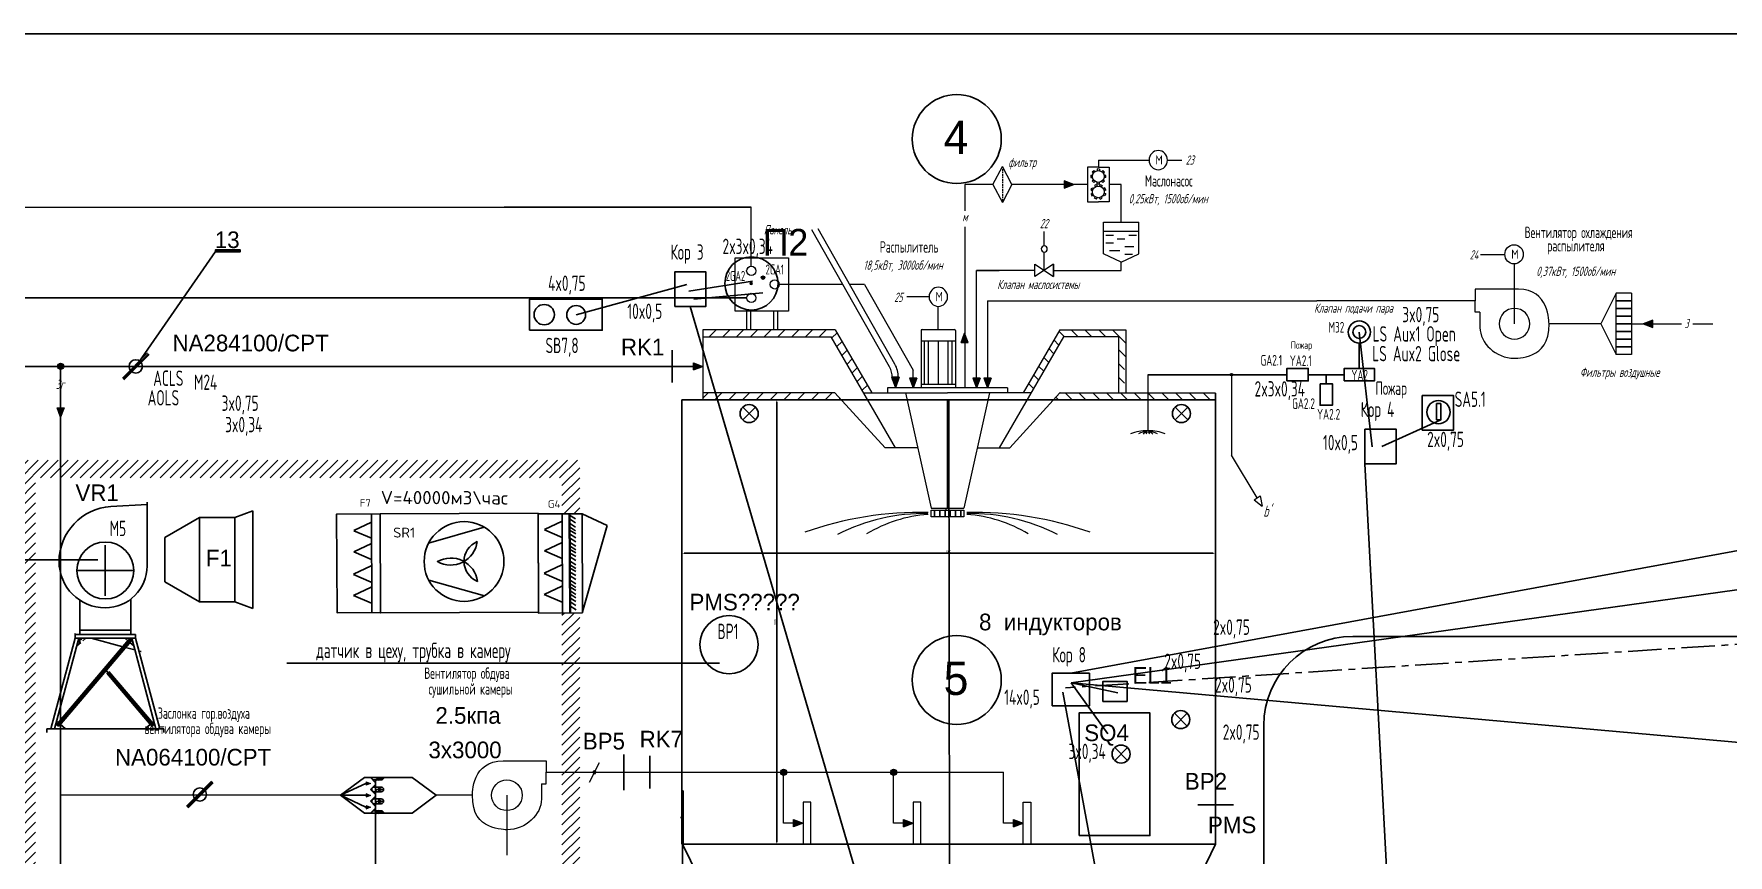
# Model space of a CAD drawing. Header units: millimetres. Extents: x 294 to 6216, y -3442 to 2720.
# Drawn here: x 1598 to 3502, y -929 to -5 of the extents above; entities that cross this region are included whole.
import ezdxf

# ---------------------------------------------------------------- set-up
doc = ezdxf.new("R2010")
doc.units = ezdxf.units.MM
doc.header["$LTSCALE"] = 15
doc.linetypes.add('CENTERX2', pattern=[4, 2.5, -0.5, 0.5, -0.5])
doc.linetypes.add('HIDDEN2', pattern=[0.1875, 0.125, -0.0625])
for name, color, linetype in [('FSY', 4, 'Continuous'), ('ОСЕВАЯ Х2', 7, 'CENTERX2'), ('ШТРИХОВАЯ 2', 7, 'HIDDEN2')]:
    doc.layers.add(name, color=color, linetype=linetype)
doc.styles.add('0', font='gost.shx', dxfattribs={"width": 0.75, "oblique": 15})
doc.styles.add('34', font='gost.shx', dxfattribs={"width": 0.75, "oblique": 15, "height": 3.5})
doc.styles.add('ROMANS-LODRET', font='ROMANS', dxfattribs={"height": 14})
doc.dimstyles.new('ISO-25', dxfattribs={"dimtxt": 2.5, "dimasz": 2.5, "dimexe": 1.25, "dimexo": 0.625, "dimtad": 1, "dimtxsty": 'Standard', "dimcen": 2.5, "dimadec": 0, "dimazin": 0, "dimtfac": 1, "dimtmove": 0, "dimatfit": 3, "dimfxl": 1, "dimarcsym": 0})

# ---------------------------------------------------------------- blocks, each defined once
blk = doc.blocks.new('*D24')
at = {"color": 0, "lineweight": -2, "transparency": 16777216}
for p, q in [((2326.8, -416.4), (2434.2, -416.4)), ((2432.9, -418.9), (2432.9, -913.9)), ((2326.8, -916.4), (2434.2, -916.4))]:
    blk.add_line(p, q, dxfattribs=at)
at = {"color": 0, "transparency": 16777216}
for points in [[(2432.5, -418.9), (2433.3, -418.9), (2432.9, -416.4)], [(2432.5, -913.9), (2433.3, -913.9), (2432.9, -916.4)]]:
    blk.add_solid(points, dxfattribs=at)
at = {"layer": 'Defpoints', "color": 0, "transparency": 16777216}
for p in [(2326.2, -416.4), (2326.2, -916.4), (2432.9, -916.4)]:
    blk.add_point(p, dxfattribs=at)
at = {"color": 0, "transparency": 16777216, "insert": (2431.1, -666.4), "char_height": 2.5, "attachment_point": 5, "rotation": 90}
blk.add_mtext('500', dxfattribs=at)
blk = doc.blocks.new('*D25')
at = {"color": 0, "lineweight": -2, "transparency": 16777216}
for p, q in [((2326.2, -417), (2326.2, -590.3)), ((2926.2, -409.1), (2926.2, -590.3)), ((2328.7, -589.1), (2923.7, -589.1))]:
    blk.add_line(p, q, dxfattribs=at)
at = {"color": 0, "transparency": 16777216}
for points in [[(2328.7, -588.6), (2328.7, -589.5), (2326.2, -589.1)], [(2923.7, -588.6), (2923.7, -589.5), (2926.2, -589.1)]]:
    blk.add_solid(points, dxfattribs=at)
at = {"layer": 'Defpoints', "color": 0, "transparency": 16777216}
for p in [(2326.2, -416.4), (2926.2, -408.5), (2926.2, -589.1)]:
    blk.add_point(p, dxfattribs=at)
at = {"color": 0, "transparency": 16777216, "insert": (2626.2, -587.2), "char_height": 2.5, "attachment_point": 5}
blk.add_mtext('600', dxfattribs=at)
blk = doc.blocks.new('H19X')
at = {"layer": 'FSY'}
for points in [[(-4.08, 6.88), (7.1, 3.69)], [(-4.08, -6.88), (7.1, -3.69)]]:
    blk.add_lwpolyline(points, dxfattribs=at)
blk.add_lwpolyline([(-2.67, 4, -0.666667), (-2.67, -4, -0.535184), (5.33, 0, -0.535184), (-2.67, 4, 16.062258)], format="xyb", dxfattribs=at)
blk.add_circle((0, 0), 8, dxfattribs=at)

msp = doc.modelspace()

# ---------------------------------------------------------------- hatches: boundary and pattern name
at = {"lineweight": 13}
for points in [[(2756.062, -178.401), (2756.062, -170.379), (2766.752, -174.391)], [(2648.154, -352.114), (2640.132, -352.114), (2644.143, -341.423)], [(3417.863, -326.978), (3417.863, -335), (3407.173, -330.989)], [(2339.095, -374.847), (2339.095, -382.869), (2349.786, -378.858)], [(2561.81, -391.125), (2570.634, -391.125), (2566.222, -402.884)], [(2582.19, -392.191), (2590.212, -392.191), (2586.201, -402.881)], [(2653.429, -392.191), (2661.451, -392.191), (2657.439, -402.881)], [(2665.864, -392.191), (2673.886, -392.191), (2669.875, -402.881)], [(1631.725, -425.443), (1623.703, -425.443), (1627.714, -436.133)], [(1970.692, -846.059), (1970.692, -850.07), (1976.037, -848.064)], [(1984.638, -840.824), (1984.638, -844.835), (1989.983, -842.83)], [(1984.638, -852.804), (1984.638, -856.815), (1989.983, -854.809)], [(1970.692, -859.392), (1970.692, -863.403), (1976.037, -861.398)], [(1970.692, -872.726), (1970.692, -876.737), (1976.037, -874.731)], [(1984.638, -866.137), (1984.638, -870.148), (1989.983, -868.142)], [(1984.638, -878.125), (1984.638, -882.136), (1989.983, -880.13)], [(2451.743, -888.596), (2451.743, -896.618), (2462.433, -892.606)], [(2575.443, -888.595), (2575.443, -896.617), (2586.133, -892.605)], [(2699.144, -888.596), (2699.144, -896.618), (2709.835, -892.606)]]:
    msp.add_hatch(color=256, dxfattribs=at).paths.add_polyline_path(points)
h = msp.add_hatch(color=256, dxfattribs=at)
edge = h.paths.add_edge_path()
edge.add_arc((2404.091, -285.652), 2.011, 0, 360)
h = msp.add_hatch(color=256, dxfattribs=at)
edge = h.paths.add_edge_path()
edge.add_arc((2417.38, -279.087), 2.011, 0, 360)
h = msp.add_hatch(dxfattribs=at)
h.set_pattern_fill('ANSI31', color=256, scale=3.45066, style=0)
h.set_pattern_definition([(45, (-13946.707, -45452.178), (-7.7469526, 7.7469526), [])])
h.paths.add_polyline_path([(2494.071, -345.539), (2530.415, -408.489), (2539.649, -408.489), (2498.618, -337.67), (2349.786, -337.67), (2349.786, -345.539)])
h = msp.add_hatch(color=256, dxfattribs=at)
edge = h.paths.add_edge_path()
edge.add_arc((1627.714, -378.858), 3.438, 180, 185)
edge.add_spline(control_points=[(1624.289, -379.157), (1626.569, -379.157), (1628.853, -379.157), (1631.139, -379.157)], knot_values=[0.46190387, 0.46190387, 0.46190387, 0.46190387, 0.47149303, 0.47149303, 0.47149303, 0.47149303], degree=3, periodic=0)
edge.add_arc((1627.714, -378.858), 3.438, 355, 360)
edge.add_arc((1627.714, -378.858), 3.438, 0, 180)
edge = h.paths.add_edge_path()
edge.add_spline(control_points=[(1631.139, -379.157), (1628.853, -379.157), (1626.569, -379.157), (1624.289, -379.157)], knot_values=[0.46190387, 0.46190387, 0.46190387, 0.46190387, 0.47149303, 0.47149303, 0.47149303, 0.47149303], degree=3, periodic=0)
edge.add_arc((1627.714, -378.858), 3.438, 185, 355)
h = msp.add_hatch(color=256, dxfattribs=at)
edge = h.paths.add_edge_path()
edge.add_arc((1627.714, -378.858), 3.438, 180, 185)
edge.add_spline(control_points=[(1624.289, -379.157), (1626.569, -379.157), (1628.853, -379.157), (1631.139, -379.157)], knot_values=[0.46190387, 0.46190387, 0.46190387, 0.46190387, 0.47149303, 0.47149303, 0.47149303, 0.47149303], degree=3, periodic=0)
edge.add_arc((1627.714, -378.858), 3.438, 355, 360)
edge.add_arc((1627.714, -378.858), 3.438, 0, 180)
edge = h.paths.add_edge_path()
edge.add_spline(control_points=[(1631.139, -379.157), (1628.853, -379.157), (1626.569, -379.157), (1624.289, -379.157)], knot_values=[0.46190387, 0.46190387, 0.46190387, 0.46190387, 0.47149303, 0.47149303, 0.47149303, 0.47149303], degree=3, periodic=0)
edge.add_arc((1627.714, -378.858), 3.438, 185, 355)
h = msp.add_hatch(color=256, dxfattribs=at)
h.paths.add_polyline_path([(2945.478, -388.211), (2942.795, -388.211, 1)])
h.paths.add_polyline_path([(2944.137, -386.869), (2944.137, -388.211), (2945.478, -388.211, 0.41421356)])
h.paths.add_polyline_path([(2944.137, -386.869, 0.41421356), (2942.795, -388.211), (2944.137, -388.211)])
at = {"linetype": 'Continuous'}
h = msp.add_hatch(dxfattribs=at)
h.set_pattern_fill('LINE', color=256, scale=2.5, angle=45, style=0)
h.set_pattern_definition([(45, (-886.093, -2501.575), (-5.61266, 5.61266), [])])
h.paths.add_polyline_path([(2211.383, -484.425), (1627.714, -484.425), (1627.714, -504.425), (2191.383, -504.425), (2191.383, -544.709), (2211.383, -544.622)])
h.paths.add_polyline_path([(1599.457, -504.425), (1627.714, -504.425), (1627.714, -484.425), (1579.457, -484.425), (1579.457, -596.328), (1599.457, -596.328)])
h.paths.add_polyline_path([(1599.457, -596.328), (1579.457, -596.328), (1579.457, -1850.167), (2211.383, -1850.167), (2211.383, -656.276), (2191.383, -656.276), (2191.383, -1829.911), (1599.457, -1829.911)])
at = {"lineweight": 13}
h = msp.add_hatch(color=256, dxfattribs=at)
edge = h.paths.add_edge_path()
edge.add_arc((2440.487, -835.417), 3.438, 180, 185)
edge.add_spline(control_points=[(2437.062, -835.717), (2439.342, -835.717), (2441.626, -835.717), (2443.912, -835.717)], knot_values=[0.46190387, 0.46190387, 0.46190387, 0.46190387, 0.47149303, 0.47149303, 0.47149303, 0.47149303], degree=3, periodic=0)
edge.add_arc((2440.487, -835.417), 3.438, 355, 360)
edge.add_arc((2440.487, -835.417), 3.438, 0, 180)
edge = h.paths.add_edge_path()
edge.add_spline(control_points=[(2443.912, -835.717), (2441.626, -835.717), (2439.342, -835.717), (2437.062, -835.717)], knot_values=[0.46190387, 0.46190387, 0.46190387, 0.46190387, 0.47149303, 0.47149303, 0.47149303, 0.47149303], degree=3, periodic=0)
edge.add_arc((2440.487, -835.417), 3.438, 185, 355)
h = msp.add_hatch(color=256, dxfattribs=at)
edge = h.paths.add_edge_path()
edge.add_arc((2564.189, -835.417), 3.438, 180, 185)
edge.add_spline(control_points=[(2560.764, -835.717), (2563.044, -835.717), (2565.328, -835.717), (2567.614, -835.717)], knot_values=[0.46190387, 0.46190387, 0.46190387, 0.46190387, 0.47149303, 0.47149303, 0.47149303, 0.47149303], degree=3, periodic=0)
edge.add_arc((2564.189, -835.417), 3.438, 355, 360)
edge.add_arc((2564.189, -835.417), 3.438, 0, 180)
edge = h.paths.add_edge_path()
edge.add_spline(control_points=[(2567.614, -835.717), (2565.328, -835.717), (2563.044, -835.717), (2560.764, -835.717)], knot_values=[0.46190387, 0.46190387, 0.46190387, 0.46190387, 0.47149303, 0.47149303, 0.47149303, 0.47149303], degree=3, periodic=0)
edge.add_arc((2564.189, -835.417), 3.438, 185, 355)

# ---------------------------------------------------------------- linework, layer by layer
for p, q in [((2794.535, -146.929), (2794.535, -154.862)), ((2794.535, -146.929), (2851.421, -146.929)), ((2872.126, -146.929), (2888.314, -146.929)), ((2675.804, -174.387), (2686.551, -154.183)), ((2697.298, -174.387), (2686.551, -154.183)), ((2756.062, -170.379), (2766.75, -174.389)), ((2766.752, -174.391), (2756.062, -170.379)), ((2756.062, -170.379), (2756.062, -178.401)), ((2794.535, -154.862), (2782.285, -154.862)), ((2782.285, -154.862), (2782.285, -193.923)), ((2786.083, -163.998), (2786.065, -166.519)), ((2786.065, -166.519), (2787.999, -166.533)), ((2786.083, -163.998), (2788.017, -164.012)), ((2787.607, -170.319), (2788.984, -168.961)), ((2789.377, -172.114), (2787.607, -170.319)), ((2787.679, -160.221), (2789.475, -158.451)), ((2787.679, -160.221), (2789.037, -161.598)), ((2789.377, -172.114), (2790.754, -170.757)), ((2789.475, -158.451), (2790.833, -159.828)), ((2793.275, -156.909), (2793.261, -158.843)), ((2795.796, -156.927), (2793.275, -156.909)), ((2794.535, -154.862), (2806.785, -154.862)), ((2795.796, -156.927), (2795.782, -158.861)), ((2799.474, -172.187), (2798.117, -170.81)), ((2799.573, -158.524), (2798.195, -159.881)), ((2801.27, -170.417), (2799.474, -172.187)), ((2799.573, -158.524), (2801.343, -160.319)), ((2801.27, -170.417), (2799.912, -169.04)), ((2801.343, -160.319), (2799.965, -161.677)), ((2802.867, -166.64), (2800.932, -166.626)), ((2802.885, -164.119), (2800.951, -164.105)), ((2802.867, -166.64), (2802.885, -164.119)), ((2806.785, -154.862), (2806.785, -193.923)), ((2675.804, -174.387), (2644.197, -174.386)), ((2644.197, -174.386), (2644.197, -203.899)), ((2675.804, -174.387), (2686.551, -194.591)), ((2697.298, -174.387), (2686.551, -194.591)), ((2782.285, -174.392), (2697.297, -174.386)), ((2756.062, -178.401), (2766.75, -174.391)), ((2756.062, -178.401), (2766.752, -174.391)), ((2786.245, -180.572), (2787.21, -178.243)), ((2786.245, -180.572), (2788.032, -181.313)), ((2786.245, -184.673), (2788.032, -183.933)), ((2786.245, -184.673), (2787.21, -187.002)), ((2787.21, -178.243), (2788.997, -178.983)), ((2787.21, -187.002), (2788.997, -186.262)), ((2792.439, -174.379), (2790.109, -175.344)), ((2790.109, -175.344), (2790.849, -177.13)), ((2790.109, -189.902), (2790.849, -188.115)), ((2792.439, -190.867), (2790.109, -189.902)), ((2792.439, -174.379), (2793.179, -176.166)), ((2792.439, -190.867), (2793.179, -189.08)), ((2793.154, -173.711), (2793.167, -171.777)), ((2793.154, -173.711), (2795.675, -173.729)), ((2795.675, -173.729), (2795.689, -171.795)), ((2796.539, -174.379), (2795.799, -176.166)), ((2796.539, -190.867), (2795.799, -189.08)), ((2796.539, -174.379), (2798.869, -175.344)), ((2796.539, -190.867), (2798.869, -189.902)), ((2798.869, -175.344), (2798.128, -177.13)), ((2798.869, -189.902), (2798.128, -188.115)), ((2801.768, -178.243), (2799.981, -178.983)), ((2801.768, -187.002), (2799.981, -186.262)), ((2802.733, -180.572), (2800.946, -181.313)), ((2802.733, -184.673), (2800.946, -183.933)), ((2802.733, -180.572), (2801.768, -178.243)), ((2802.733, -184.673), (2801.768, -187.002)), ((2819.993, -174.391), (2806.785, -174.391)), ((2819.993, -216.658), (2819.993, -174.391)), ((2782.285, -193.923), (2794.535, -193.923)), ((2806.785, -193.923), (2794.535, -193.923)), ((2559.544, -379.272), (2472.316, -225.204)), ((2565.616, -376.329), (2479.557, -224.326)), ((2644.216, -221.88), (2644.216, -402.881)), ((2733.573, -243.385), (2733.573, -227.241)), ((2800.14, -252.254), (2800.14, -216.658)), ((2800.14, -216.658), (2839.845, -216.658)), ((2800.14, -227.002), (2839.62, -227.002)), ((2839.845, -252.254), (2839.845, -216.658)), ((2802.738, -231.316), (2811.365, -231.316)), ((2802.738, -239.943), (2811.365, -239.943)), ((2815.679, -235.63), (2824.306, -235.63)), ((2824.306, -244.257), (2834.246, -244.257)), ((2828.62, -231.316), (2837.247, -231.316)), ((2743.925, -264.09), (2723.22, -277.893)), ((2723.22, -277.893), (2723.22, -264.129)), ((2723.22, -264.129), (2743.925, -277.893)), ((2733.572, -271.011), (2733.573, -250.287)), ((2743.925, -277.893), (2743.925, -264.09)), ((2819.993, -261.511), (2800.14, -252.254)), ((2807.052, -248.57), (2818.751, -248.57)), ((2819.993, -261.511), (2839.845, -252.254)), ((2819.993, -270.991), (2819.993, -261.511)), ((2824.306, -252.884), (2832.933, -252.884)), ((2657.44, -271.012), (2683.038, -271.011)), ((2657.44, -392.191), (2657.44, -271.012)), ((2723.22, -270.991), (2723.22, -270.991)), ((2743.925, -270.991), (2819.993, -270.991)), ((2506.462, -286.707), (2435.725, -286.707)), ((2507.137, -286.707), (2506.462, -286.707)), ((2531.489, -286.707), (2514.876, -286.707)), ((2531.489, -286.707), (2586.201, -383.344)), ((3223.499, -292.168), (3218.112, -292.168)), ((3218.112, -292.168), (3218.112, -305.109)), ((3376.633, -296.482), (3359.379, -330.991)), ((3393.888, -296.482), (3376.633, -296.482)), ((3376.633, -365.5), (3376.633, -296.482)), ((3393.888, -296.482), (3393.888, -365.5)), ((2398.852, -316.707), (2398.852, -337.67)), ((2403.319, -316.707), (2403.319, -337.67)), ((2429.105, -316.707), (2429.105, -337.67)), ((2433.572, -316.707), (2433.572, -337.67)), ((2669.946, -305.109), (2669.946, -402.881)), ((2669.946, -305.109), (3040.272, -305.109)), ((3218.112, -318.05), (3218.112, -305.109)), ((3223.499, -318.05), (3218.112, -318.05)), ((3376.633, -305.109), (3393.888, -305.109)), ((3376.633, -313.736), (3393.888, -313.736)), ((3376.633, -322.363), (3393.888, -322.363)), ((2498.618, -337.67), (2349.786, -337.67)), ((2349.786, -337.67), (2349.786, -416.358)), ((2498.618, -337.67), (2539.649, -408.489)), ((2595.103, -338.397), (2595.103, -402.881)), ((2596.185, -337.314), (2632.843, -337.314)), ((2633.925, -338.397), (2633.925, -402.881)), ((2644.143, -341.423), (2640.132, -352.114)), ((2640.132, -352.114), (2644.141, -341.426)), ((2648.154, -352.114), (2644.143, -341.423)), ((2648.154, -352.114), (2644.144, -341.426)), ((2750.997, -337.67), (2709.969, -408.489)), ((2756.218, -345.539), (2750.026, -339.347)), ((2750.997, -337.67), (2825.411, -337.67)), ((2771.713, -345.539), (2763.844, -337.67)), ((2787.208, -345.539), (2779.339, -337.67)), ((2802.703, -345.539), (2794.834, -337.67)), ((2825.411, -352.752), (2810.329, -337.67)), ((2817.538, -337.673), (2817.538, -337.669)), ((2817.542, -337.67), (2817.542, -337.666)), ((2825.411, -337.67), (2825.411, -408.489)), ((3359.379, -330.991), (3301.145, -330.991)), ((3359.379, -330.991), (3376.633, -365.5)), ((3376.633, -330.991), (3393.888, -330.991)), ((3376.633, -339.618), (3393.888, -339.618)), ((3393.888, -330.991), (3450.234, -330.991)), ((3417.863, -326.978), (3407.173, -330.989)), ((3407.173, -330.989), (3417.863, -335)), ((3417.863, -326.978), (3407.176, -330.988)), ((3417.863, -335), (3407.176, -330.991)), ((3417.863, -335), (3417.863, -326.978)), ((3462.889, -330.991), (3485.163, -330.991)), ((2349.79, -345.539), (2494.071, -345.539)), ((2566.211, -470.49), (2494.071, -345.539)), ((2595.103, -350.255), (2633.925, -350.255)), ((2598.985, -398.974), (2598.985, -350.255)), ((2603.299, -398.974), (2603.299, -350.255)), ((2614.514, -350.255), (2614.514, -398.974)), ((2625.73, -398.974), (2625.73, -350.255)), ((2630.043, -398.974), (2630.043, -350.255)), ((2640.132, -352.114), (2648.154, -352.114)), ((2683.399, -470.49), (2755.54, -345.539)), ((2744.445, -364.756), (2738.658, -358.969)), ((2750.116, -354.932), (2744.342, -349.158)), ((2817.542, -345.539), (2755.54, -345.539)), ((2817.542, -408.489), (2817.542, -345.539)), ((2825.411, -368.247), (2817.542, -360.378)), ((3376.633, -348.245), (3393.888, -348.245)), ((3376.633, -356.872), (3393.888, -356.872)), ((1627.714, -378.858), (1627.714, -460.903)), ((2339.095, -374.847), (2349.783, -378.857)), ((2339.095, -374.847), (2349.786, -378.858)), ((2339.095, -382.869), (2339.095, -374.847)), ((2349.786, -378.858), (2339.095, -382.869)), ((2339.095, -382.869), (2349.783, -378.86)), ((2733.102, -384.403), (2727.29, -378.591)), ((2738.773, -374.579), (2732.974, -368.78)), ((2823.949, -382.28), (2817.542, -375.873)), ((3393.888, -365.5), (3376.633, -365.5)), ((2561.81, -391.125), (2566.221, -402.881)), ((2561.81, -391.125), (2566.222, -402.884)), ((2570.634, -391.125), (2561.81, -391.125)), ((2562.854, -393.907), (2562.854, -391.835)), ((2566.222, -402.884), (2570.634, -391.125)), ((2570.634, -391.125), (2566.224, -402.881)), ((2569.588, -393.913), (2569.588, -391.405)), ((2582.19, -392.191), (2586.2, -402.879)), ((2582.19, -392.191), (2586.201, -402.881)), ((2590.212, -392.191), (2582.19, -392.191)), ((2586.201, -392.191), (2586.201, -383.344)), ((2586.201, -402.881), (2590.212, -392.191)), ((2590.212, -392.191), (2586.203, -402.879)), ((2595.103, -398.974), (2633.925, -398.974)), ((2653.429, -392.191), (2657.438, -402.879)), ((2653.429, -392.191), (2657.439, -402.881)), ((2661.451, -392.191), (2653.429, -392.191)), ((2657.439, -402.881), (2661.451, -392.191)), ((2661.451, -392.191), (2657.441, -402.879)), ((2665.864, -392.191), (2669.874, -402.879)), ((2665.864, -392.191), (2669.875, -402.881)), ((2673.886, -392.191), (2665.864, -392.191)), ((2669.875, -402.881), (2673.886, -392.191)), ((2673.886, -392.191), (2669.877, -402.879)), ((2721.759, -404.049), (2715.922, -398.213)), ((2727.43, -394.226), (2721.606, -388.402)), ((2818.277, -392.103), (2817.542, -391.368)), ((2823.949, -397.774), (2817.542, -391.368)), ((2850.158, -388.238), (2850.158, -451.871)), ((2944.137, -388.211), (2944.137, -478.772)), ((2349.786, -414.492), (2355.788, -408.489)), ((2498.353, -408.489), (2349.786, -408.489)), ((2349.786, -416.358), (2363.162, -416.358)), ((2363.162, -416.609), (2371.282, -408.489)), ((2371.814, -416.358), (2505.512, -416.358)), ((2378.908, -416.358), (2386.776, -408.489)), ((2394.401, -416.358), (2402.27, -408.489)), ((2409.895, -416.358), (2417.764, -408.489)), ((2425.389, -416.358), (2433.258, -408.489)), ((2440.883, -416.358), (2448.752, -408.489)), ((2456.377, -416.358), (2464.246, -408.489)), ((2471.871, -416.358), (2479.74, -408.489)), ((2487.365, -416.358), (2495.234, -408.489)), ((2498.353, -408.489), (2554.756, -470.49)), ((2502.859, -416.358), (2504.248, -414.969)), ((2530.415, -408.489), (2624.805, -408.489)), ((2692.231, -402.881), (2557.379, -402.881)), ((2557.379, -402.881), (2557.379, -408.489)), ((2577.61, -408.489), (2606.532, -538.231)), ((2719.195, -408.489), (2624.805, -408.489)), ((2672, -408.489), (2643.078, -538.231)), ((2692.231, -402.881), (2692.231, -408.489)), ((2751.257, -408.489), (2694.854, -470.49)), ((2877.821, -416.358), (2744.099, -416.358)), ((2749.562, -416.358), (2746.701, -413.497)), ((2751.415, -408.489), (2751.257, -408.489)), ((2751.415, -408.489), (2817.542, -408.489)), ((2765.057, -416.358), (2757.188, -408.489)), ((2780.552, -416.358), (2772.683, -408.489)), ((2796.047, -416.358), (2788.178, -408.489)), ((2811.542, -416.358), (2803.673, -408.489)), ((2817.542, -408.489), (2926.21, -408.489)), ((2827.037, -416.358), (2819.193, -408.489)), ((2842.532, -416.358), (2834.663, -408.489)), ((2858.027, -416.358), (2850.158, -408.489)), ((2873.522, -416.358), (2865.653, -408.489)), ((2889.017, -416.358), (2881.148, -408.489)), ((2904.512, -416.358), (2896.643, -408.489)), ((2920.007, -416.358), (2912.138, -408.489)), ((1623.703, -425.443), (1627.712, -436.131)), ((1627.714, -436.133), (1623.703, -425.443)), ((1623.703, -425.443), (1631.725, -425.443)), ((1631.725, -425.443), (1627.714, -436.133)), ((1631.725, -425.443), (1627.715, -436.131)), ((2591.431, -470.49), (2554.756, -470.49)), ((2658.179, -470.49), (2694.854, -470.49)), ((2972.985, -526.896), (2944.137, -478.772)), ((2969.654, -529.177), (2976.273, -524.645)), ((2969.654, -529.177), (2978.472, -536.1)), ((2976.273, -524.645), (2978.472, -536.1)), ((2606.532, -538.231), (2643.071, -538.231)), ((2606.534, -540.803), (2643.07, -540.803)), ((2606.534, -548.11), (2606.534, -540.803)), ((2643.07, -548.11), (2606.534, -548.11)), ((2609.896, -541.846), (2609.896, -547.068)), ((2610.626, -541.846), (2609.896, -541.846)), ((2609.896, -547.068), (2610.626, -547.068)), ((2610.626, -547.068), (2610.626, -541.846)), ((2615.806, -541.846), (2615.806, -547.068)), ((2616.535, -541.846), (2615.806, -541.846)), ((2615.806, -547.068), (2616.535, -547.068)), ((2616.535, -547.068), (2616.535, -541.846)), ((2621.715, -541.846), (2621.715, -547.068)), ((2622.444, -541.846), (2621.715, -541.846)), ((2621.715, -547.068), (2622.444, -547.068)), ((2622.444, -547.068), (2622.444, -541.846)), ((2622.793, -538.231), (2622.793, -540.803)), ((2622.793, -538.231), (2626.81, -538.231)), ((2626.81, -540.803), (2626.81, -538.231)), ((2627.624, -541.846), (2627.624, -547.068)), ((2628.353, -541.846), (2627.624, -541.846)), ((2627.624, -547.068), (2628.353, -547.068)), ((2628.353, -547.068), (2628.353, -541.846)), ((2633.533, -541.846), (2633.533, -547.068)), ((2634.262, -541.846), (2633.533, -541.846)), ((2633.533, -547.068), (2634.262, -547.068)), ((2634.262, -547.068), (2634.262, -541.846)), ((2639.442, -541.846), (2639.442, -547.068)), ((2640.172, -541.846), (2639.442, -541.846)), ((2639.442, -547.068), (2640.172, -547.068)), ((2640.172, -547.068), (2640.172, -541.846)), ((2643.07, -540.803), (2643.07, -548.11)), ((2168.288, -822.477), (2173.676, -822.477)), ((2173.676, -822.477), (2173.676, -835.417)), ((2173.676, -848.358), (2173.676, -835.417)), ((2173.676, -835.417), (2308.514, -835.417)), ((2308.514, -835.417), (2687.891, -835.417)), ((2440.487, -892.608), (2440.487, -835.417)), ((2564.189, -892.605), (2564.189, -835.417)), ((2687.891, -892.608), (2687.891, -835.417)), ((1970.693, -846.06), (1976.037, -848.065)), ((1970.693, -846.06), (1976.038, -848.065)), ((1976.039, -848.064), (1970.694, -850.07)), ((1984.639, -840.825), (1989.983, -842.83)), ((1984.639, -840.825), (1989.984, -842.83)), ((1984.639, -852.805), (1989.983, -854.81)), ((1984.639, -852.805), (1989.984, -854.81)), ((1989.985, -842.83), (1984.64, -844.835)), ((1989.985, -854.809), (1984.64, -856.815)), ((2168.288, -848.358), (2173.676, -848.358)), ((1942.563, -861.299), (1627.714, -861.299)), ((1970.693, -859.393), (1976.037, -861.398)), ((1970.693, -859.393), (1976.038, -861.399)), ((1970.693, -872.727), (1976.037, -874.732)), ((1970.693, -872.727), (1976.038, -874.732)), ((1976.039, -861.398), (1970.694, -863.403)), ((1976.039, -874.731), (1970.694, -876.737)), ((1984.639, -866.138), (1989.983, -868.143)), ((1984.639, -866.138), (1989.984, -868.143)), ((1989.985, -868.142), (1984.64, -870.148)), ((2090.643, -861.299), (2049.763, -861.299)), ((1984.639, -878.126), (1989.983, -880.131)), ((1984.639, -878.126), (1989.984, -880.131)), ((1989.985, -880.13), (1984.64, -882.136)), ((2462.431, -892.608), (2440.487, -892.608)), ((2451.74, -896.62), (2451.741, -888.598)), ((2451.741, -888.598), (2462.428, -892.607)), ((2451.741, -888.598), (2462.431, -892.608)), ((2462.433, -892.606), (2451.743, -896.618)), ((2586.133, -892.605), (2564.189, -892.605)), ((2575.443, -888.595), (2586.13, -892.604)), ((2575.443, -888.595), (2586.133, -892.605)), ((2586.133, -892.605), (2575.443, -896.617)), ((2575.443, -896.617), (2586.13, -892.607)), ((2575.445, -896.615), (2575.445, -888.593)), ((2709.835, -892.608), (2687.891, -892.608)), ((2699.144, -896.618), (2709.832, -892.608)), ((2699.145, -888.598), (2709.832, -892.607)), ((2699.145, -888.598), (2709.835, -892.608)), ((2699.147, -896.618), (2699.147, -888.596)), ((2709.837, -892.606), (2699.147, -896.618))]:
    msp.add_line(p, q, dxfattribs=at)
at = {"color": 1, "lineweight": 13}
for p, q in [((1457.687, -199.655), (2126.293, -199.659)), ((2404.21, -266.324), (2404.21, -199.661))]:
    msp.add_line(p, q, dxfattribs=at)
at = {"color": 1, "linetype": 'Continuous'}
for p, q in [((2126.293, -199.659), (2404.21, -199.661)), ((1387.594, -301.914), (2399.034, -301.914))]:
    msp.add_line(p, q, dxfattribs=at)
at = {"linetype": 'Continuous'}
for p, q in [((1801.959, -249.636), (1712.194, -378.858)), ((967.629, -378.858), (2349.786, -378.858)), ((1627.714, -1367.083), (1627.714, -378.858)), ((2502.859, -416.358), (2749.562, -416.358)), ((2624.802, -538.231), (2624.802, -416.358)), ((1669.375, -596.328), (549.738, -596.328)), ((1645.973, -608.459), (1709.973, -608.459)), ((3080.457, -682.682), (4035.132, -682.682)), ((1942.563, -861.299), (1969.23, -841.399)), ((1942.563, -861.299), (1970.895, -847.966)), ((1981.848, -844.065), (1981.848, -981.914)), ((2049.763, -861.299), (2023.096, -841.399)), ((1969.496, -881.399), (1942.563, -861.299)), ((1942.563, -861.299), (1970.895, -861.299)), ((1942.563, -861.299), (1970.895, -874.633)), ((2022.83, -881.399), (2049.763, -861.299))]:
    msp.add_line(p, q, dxfattribs=at)
at = {"color": 3}
for p, q in [((2333.976, -294.157), (2405.769, -283.06)), ((2207.357, -321.023), (2331.857, -286.931)), ((2417.38, -296.322), (2339.523, -303.401)), ((3251.961, -3441.927), (2335.709, -311.494)), ((1882.226, -712.614), (2368.522, -712.614))]:
    msp.add_line(p, q, dxfattribs=at)
at = {"color": 30}
for p, q in [((3102.448, -469.444), (3087.816, -340.277)), ((3113.052, -468.996), (3179.484, -439.128)), ((3251.961, -3441.927), (3094.232, -488.455))]:
    msp.add_line(p, q, dxfattribs=at)
at = {"color": 1}
for p, q in [((2315.277, -360.52), (2315.277, -397.196)), ((3087.816, -381.284), (3087.816, -352.74)), ((3006.413, -388.238), (2850.158, -388.238)), ((3070.864, -388.238), (3030.499, -388.238)), ((3050.682, -388.238), (3050.682, -398.484)), ((2260.888, -815.412), (2260.888, -855.423)), ((2290.148, -817.079), (2290.148, -853.756)), ((2946.216, -872.075), (2906.205, -872.075))]:
    msp.add_line(p, q, dxfattribs=at)
for p, q in [((1725.452, -363.832), (1697.168, -392.116)), ((1726.336, -364.716), (1698.052, -393)), ((1727.22, -365.6), (1698.936, -393.884)), ((2926.21, -416.358), (2326.21, -416.358)), ((2326.21, -416.358), (2326.21, -916.358)), ((2626.21, -416.358), (2627.023, -948.873)), ((2926.21, -416.358), (2926.21, -916.358)), ((1724.973, -603.459), (1724.973, -531.559)), ((1724.973, -534.059), (1684.156, -536.577)), ((1744.761, -571.328), (1783.732, -548.828)), ((1823.732, -548.828), (1783.732, -548.828)), ((1783.732, -548.828), (1783.732, -643.828)), ((1823.732, -548.828), (1843.732, -541.328)), ((1823.732, -548.828), (1823.732, -643.828)), ((1843.732, -541.328), (1843.732, -651.328)), ((1744.761, -571.328), (1744.761, -621.328)), ((1677.973, -579.872), (1677.973, -637.047)), ((1744.761, -621.328), (1783.732, -643.828)), ((1649.386, -680.459), (1649.386, -641.896)), ((1706.56, -680.459), (1706.56, -640.766)), ((1823.732, -643.828), (1783.732, -643.828)), ((1823.732, -643.828), (1843.732, -651.328)), ((1643.893, -684.719), (1616.612, -786.533)), ((1648.303, -684.719), (1621.022, -786.533)), ((1646.225, -680.459), (1643.173, -679.641)), ((1712.053, -680.459), (1643.893, -680.459)), ((1712.053, -680.459), (1643.893, -680.459)), ((1643.893, -680.459), (1643.893, -684.719)), ((1712.053, -684.719), (1643.893, -684.719)), ((1706.56, -675.459), (1649.386, -675.459)), ((1706.56, -680.459), (1649.386, -680.459)), ((1652.718, -687.541), (1656.035, -684.719)), ((1697.553, -694.212), (1662.124, -684.719)), ((1703.228, -687.541), (1699.911, -684.719)), ((1707.643, -684.719), (1734.924, -786.533)), ((1712.053, -680.459), (1712.053, -684.719)), ((1712.053, -684.719), (1739.334, -786.533)), ((1704.222, -686.373), (1624.024, -780.638)), ((1706.384, -686.199), (1624.198, -782.8)), ((1706.558, -688.361), (1626.36, -782.626)), ((1646.02, -693.239), (1650.382, -689.529)), ((1650.172, -689.282), (1647.288, -688.51)), ((1711.164, -697.859), (1700.832, -695.091)), ((1709.926, -693.239), (1705.564, -689.529)), ((1718.157, -699.733), (1715.915, -699.133)), ((1678.98, -720.777), (1731.748, -782.8)), ((1682.041, -722.008), (1731.922, -780.638)), ((1679.704, -723.995), (1729.586, -782.626)), ((1623.305, -778.013), (1625.018, -779.47)), ((1732.641, -778.013), (1730.928, -779.47)), ((1612.352, -790.793), (1612.352, -786.533)), ((1743.594, -786.533), (1612.352, -786.533)), ((1627.354, -781.458), (1633.32, -786.533)), ((1728.592, -781.458), (1722.626, -786.533)), ((1743.594, -790.793), (1743.594, -786.533)), ((2980.457, -1271.606), (2980.457, -782.682)), ((1797.513, -845.389), (1769.229, -873.674)), ((1798.397, -846.273), (1770.113, -874.557)), ((1799.281, -847.157), (1770.996, -875.441)), ((1969.23, -841.399), (2023.096, -841.399)), ((1976.163, -841.399), (1981.163, -846.399)), ((1976.163, -854.732), (1981.163, -849.732)), ((1976.163, -854.732), (1981.163, -859.732)), ((1977.544, -841.399), (1990.877, -841.399)), ((1980.21, -844.065), (1988.21, -844.065)), ((1980.21, -852.065), (1988.21, -852.065)), ((2326.273, -856.358), (2327.773, -856.358)), ((2327.773, -856.358), (2327.773, -916.358)), ((1976.163, -868.065), (1981.163, -863.065)), ((1976.163, -868.065), (1981.163, -873.065)), ((1980.21, -857.399), (1988.21, -857.399)), ((1980.21, -865.399), (1988.21, -865.399)), ((1980.21, -870.732), (1988.21, -870.732)), ((2022.83, -881.399), (1969.496, -881.399)), ((1976.163, -881.399), (1981.163, -876.399)), ((1977.544, -881.399), (1990.877, -881.399)), ((1980.21, -878.732), (1988.21, -878.732)), ((2326.273, -886.358), (2324.773, -886.358)), ((2926.21, -916.358), (2326.21, -916.358)), ((2326.273, -916.358), (2327.773, -916.358)), ((2327.023, -916.358), (2327.023, -1749.448)), ((2502.023, -1275.161), (2327.023, -916.358)), ((2752.023, -1275.161), (2926.21, -916.358))]:
    msp.add_line(p, q)
at = {"color": 60}
for p, q in [((4666.496, -373.529), (2763.406, -724.072)), ((4485.887, -494.253), (2763.696, -734.975)), ((2816.227, -746.033), (2763.696, -734.975)), ((2763.696, -734.975), (2805.168, -792.335)), ((4665.977, -904.674), (2763.696, -734.975)), ((2754.437, -745.226), (3251.961, -3441.927))]:
    msp.add_line(p, q, dxfattribs=at)
at = {"color": 0}
for p, q in [((2394.634, -424.754), (2409.021, -439.141)), ((2409.021, -424.754), (2394.634, -439.141)), ((2880.63, -424.754), (2895.017, -439.141)), ((2895.017, -424.754), (2880.63, -439.141)), ((2879.945, -768.986), (2894.331, -783.373)), ((2894.331, -768.986), (2879.945, -783.373)), ((2812.86, -807.717), (2827.247, -822.104)), ((2827.247, -807.717), (2812.86, -822.104))]:
    msp.add_line(p, q, dxfattribs=at)
at = {"color": 7}
for p, q in [((1977.106, -544.593), (1977.591, -655.851)), ((2164.495, -544.492), (2164.979, -655.366)), ((2191.44, -545.242), (2191.925, -656.5)), ((2206.726, -550.475), (2199.722, -546.098)), ((2206.745, -554.865), (2199.741, -550.489)), ((2214.024, -544.611), (2242.385, -557.842)), ((1957.234, -563.309), (1977.12, -553.95)), ((1977.2, -572.278), (1957.237, -563.911)), ((2171.588, -562.235), (2191.473, -552.877)), ((2191.553, -571.205), (2171.59, -562.838)), ((2206.766, -559.657), (2199.762, -555.28)), ((2206.783, -563.729), (2199.779, -559.353)), ((2206.799, -567.369), (2199.795, -562.993)), ((2206.819, -571.797), (2199.815, -567.42)), ((2214.503, -654.865), (2242.385, -557.842)), ((1957.339, -587.309), (1977.224, -577.95)), ((1977.303, -595.945), (1957.34, -587.578)), ((2171.693, -586.235), (2191.578, -576.877)), ((2191.656, -594.872), (2171.694, -586.505)), ((2206.838, -576.187), (2199.834, -571.811)), ((2206.859, -580.979), (2199.855, -576.602)), ((2206.876, -585.052), (2199.872, -580.675)), ((2206.892, -588.691), (2199.888, -584.315)), ((2206.911, -592.88), (2199.907, -588.503)), ((1957.028, -612.442), (1976.914, -603.083)), ((2171.382, -611.369), (2191.267, -602.01)), ((2206.93, -597.27), (2199.926, -592.893)), ((2206.951, -602.061), (2199.947, -597.685)), ((2206.968, -606.134), (2199.964, -601.757)), ((2206.984, -609.774), (2199.98, -605.397)), ((1976.994, -621.411), (1957.031, -613.045)), ((1957.133, -636.442), (1977.018, -627.083)), ((1957.452, -613.211), (1957.452, -613.211)), ((2191.347, -620.338), (2171.385, -611.972)), ((2171.487, -635.369), (2191.372, -626.01)), ((2171.806, -612.138), (2171.806, -612.138)), ((2207.004, -614.202), (2200, -609.825)), ((2207.023, -618.592), (2200.019, -614.215)), ((2207.044, -623.383), (2200.04, -619.007)), ((2207.061, -627.456), (2200.057, -623.079)), ((2207.077, -631.096), (2200.073, -626.719)), ((1977.097, -645.078), (1957.134, -636.711)), ((2191.45, -644.005), (2171.488, -635.638)), ((2207.096, -635.393), (2200.092, -631.017)), ((2207.112, -639.033), (2200.108, -634.656)), ((2207.131, -643.461), (2200.127, -639.084)), ((2207.15, -647.851), (2200.146, -643.474)), ((2207.171, -652.643), (2200.167, -648.266))]:
    msp.add_line(p, q, dxfattribs=at)
at = {"color": 7, "lineweight": 40}
for p, q in [((2200.021, -544.672), (2200.508, -656.28)), ((2200.508, -656.28), (2200.021, -544.672))]:
    msp.add_line(p, q, dxfattribs=at)
at = {"linetype": 'Continuous'}
for points in [[(6216.337, -2220.18), (294.222, -2220.18), (294.222, -4.935), (6216.337, -4.935)], [(2214.511, -656.219), (2164.983, -656.435), (2164.496, -544.827), (2214.024, -544.611)]]:
    msp.add_lwpolyline(points, close=True, dxfattribs=at)
at = {"linetype": 'Continuous', "lineweight": 30}
msp.add_lwpolyline([(1801.959, -249.636), (1829.505, -249.636), (1829.505, -248.106), (1801.959, -248.106)], close=True, dxfattribs=at)
at = {"lineweight": 13}
for points in [[(2386.213, -256.708), (2446.211, -256.708), (2446.211, -316.707), (2386.213, -316.707)], [(2462.431, -916.359), (2471.082, -916.359), (2471.082, -868.858), (2462.431, -868.858), (2462.431, -916.359)], [(2586.13, -916.358), (2594.782, -916.358), (2594.782, -868.857), (2586.13, -868.857), (2586.13, -916.358)], [(2718.484, -916.358), (2709.832, -916.358), (2709.832, -868.857), (2718.484, -868.857), (2718.484, -916.358)]]:
    msp.add_lwpolyline(points, close=True, dxfattribs=at)
at = {"color": 3}
for points in [[(2318.154, -311.494), (2353.264, -311.494), (2353.264, -272.575), (2318.154, -272.575)], [(2155.039, -338.226), (2236.74, -338.226), (2236.74, -303.218), (2155.039, -303.218)]]:
    msp.add_lwpolyline(points, close=True, dxfattribs=at)
at = {"color": 1}
for points in [[(3006.413, -395.191), (3030.499, -395.191), (3030.499, -381.284), (3006.413, -381.284)], [(3043.729, -398.484), (3043.729, -422.571), (3057.635, -422.571), (3057.635, -398.484)], [(3070.864, -395.191), (3104.768, -395.191), (3104.768, -381.284), (3070.864, -381.284)]]:
    msp.add_lwpolyline(points, close=True, dxfattribs=at)
at = {"color": 30}
for points in [[(3158.647, -450.635), (3193.757, -450.635), (3193.757, -411.716), (3158.647, -411.716)], [(3174.716, -439.128), (3179.484, -439.128), (3179.484, -420.656), (3174.716, -420.656)], [(3094.232, -488.455), (3129.342, -488.455), (3129.342, -449.537), (3094.232, -449.537)]]:
    msp.add_lwpolyline(points, close=True, dxfattribs=at)
at = {"color": 7}
for points in [[(1987.013, -544.862), (1938.004, -545.076), (1938.488, -656.022), (1987.497, -655.808)], [(2164.493, -544.107), (1986.8, -544.883), (1987.285, -656.142), (2164.979, -655.366)]]:
    msp.add_lwpolyline(points, close=True, dxfattribs=at)
at = {"color": 60}
for points in [[(2742.351, -760.816), (2784.461, -760.816), (2784.461, -724.072), (2742.351, -724.072)], [(2799.522, -755.622), (2826.836, -755.622), (2826.836, -733.278), (2799.522, -733.278)]]:
    msp.add_lwpolyline(points, close=True, dxfattribs=at)
msp.add_lwpolyline([(2081.787, -768.431), (2081.787, -768.431), (2081.787, -768.431), (2081.787, -768.431)], close=True)
at = {"color": 0}
msp.add_lwpolyline([(2772.79, -906.602), (2852.472, -906.602), (2852.472, -768.587), (2772.79, -768.587)], close=True, dxfattribs=at)
at = {"linetype": 'Continuous'}
for centre in [(2635.273, -123.232), (2635.273, -731.622)]:
    msp.add_circle(centre, 50, dxfattribs=at)
at = {"lineweight": 13}
for centre, radius in [((2794.475, -165.319), 6.589), ((2794.489, -182.623), 6.589), ((2404.21, -271.5), 5.176), ((2417.38, -279.087), 2.011), ((2430.549, -286.707), 5.176), ((2404.21, -301.914), 5.176), ((1627.714, -378.858), 3.438), ((1627.714, -378.858), 3.438), ((2944.137, -388.211), 1.342), ((2440.487, -835.417), 3.438), ((2564.189, -835.417), 3.438)]:
    msp.add_circle(centre, radius, dxfattribs=at)
at = {"color": 1}
for centre, radius in [((2404.447, -285.652), 29.91), ((2379.207, -691.85), 32.696)]:
    msp.add_circle(centre, radius, dxfattribs=at)
at = {"color": 3}
for centre, radius in [((2171.462, -320.722), 11.421), ((2207.357, -321.023), 10.606)]:
    msp.add_circle(centre, radius, dxfattribs=at)
at = {"color": 0}
for centre, radius in [((3087.816, -340.277), 12.463), ((3087.816, -340.277), 7.195), ((2401.828, -431.948), 10.173), ((2887.823, -431.948), 10.173), ((2887.138, -776.18), 10.173), ((2820.054, -814.911), 10.173)]:
    msp.add_circle(centre, radius, dxfattribs=at)
for centre, radius in [((1712.194, -378.858), 7.5), ((1677.973, -608.459), 32), ((1784.255, -860.415), 7.5)]:
    msp.add_circle(centre, radius)
at = {"color": 30}
msp.add_circle((3176.875, -430.387), 13.006, dxfattribs=at)
at = {"lineweight": 13}
for centre, radius, start, end in [((2596.185, -338.397), 1.082, 90, 180), ((2632.843, -338.397), 1.082, 0, 90), ((2537.354, -391.835), 25.5, 0, 29.517123), ((2538.988, -391.405), 30.6, 0, 29.517123), ((2846.856, -492.087), 40.655, 86.270975, 113.466766), ((2852.947, -485.08), 33.236, 96.036659, 114.024821), ((2852.101, -463.271), 11.132, 103.602094, 131.877143), ((2851.769, -457.161), 4.646, 116.182829, 147.634883), ((2849.447, -455.957), 3.155, 22.153095, 70.051556), ((2853.46, -492.087), 40.655, 66.533234, 93.729025), ((2848.215, -463.271), 11.132, 48.122857, 76.397906), ((2847.369, -485.08), 33.236, 65.975179, 83.963341), ((2592.776, -925.397), 382.14, 88.452594, 109.650841), ((2598.05, -755.017), 210.617, 88.679498, 117.381734), ((2612.829, -696.674), 151.488, 93.740242, 121.389063), ((2656.827, -925.397), 382.14, 70.349159, 91.547406), ((2636.774, -696.674), 151.488, 58.610937, 86.259758), ((2651.553, -755.017), 210.617, 62.618266, 91.320502)]:
    msp.add_arc(centre, radius, start, end, dxfattribs=at)
for centre, radius, start, end in [((1687.973, -598.459), 62, 93.529553, 180), ((1677.973, -598.459), 52, 180, 270), ((1677.973, -603.459), 47, 270, 0), ((3080.457, -782.682), 100, 90, 180), ((1650.556, -687.367), 1.534, 40.390182, 220.390182), ((1705.39, -687.367), 1.534, 319.609818, 139.609818), ((1625.192, -781.632), 1.534, 139.609818, 319.609818), ((1730.754, -781.632), 1.534, 220.390182, 40.390182), ((1980.21, -841.399), 2.667, 180, 270), ((1980.21, -854.732), 2.667, 90, 270), ((1984.514, -845.419), 2.667, 90, 180), ((1984.514, -857.399), 2.667, 90, 180), ((1988.21, -841.399), 2.667, 270, 0), ((1988.21, -854.732), 2.667, 270, 90), ((1980.21, -868.065), 2.667, 90, 270), ((1984.514, -870.732), 2.667, 90, 180), ((1988.21, -868.065), 2.667, 270, 90), ((1980.21, -881.399), 2.667, 90, 180), ((1984.514, -882.72), 2.667, 90, 180), ((1988.21, -881.399), 2.667, 0, 90)]:
    msp.add_arc(centre, radius, start, end)
at = {"lineweight": 13, "extrusion": (0, 0, -1)}
for centre, major_axis, ratio in [((2861.774, -146.929), (0, 10.784), 0.96), ((2733.573, -246.836), (0, 3.451), 1), ((2614.514, -300.625), (0, 10.784), 0.96), ((3262.322, -330.991), (0, 17.255), 1), ((2227.916, -835.417), (0, 1.725), 1)]:
    msp.add_ellipse(centre, major_axis=major_axis, ratio=ratio, dxfattribs=at)
at = {"lineweight": 13}
for centre, major_axis, ratio in [((3261.891, -252.914), (0, 10.784), 0.96), ((2129.466, -861.299), (0, 17.255), 1)]:
    msp.add_ellipse(centre, major_axis=major_axis, ratio=ratio, dxfattribs=at)
for points in [[(2733.573, -243.385), (2733.573, -243.385), (2733.573, -227.241), (2733.573, -227.241)], [(2743.925, -264.09), (2743.925, -264.09), (2743.925, -277.893), (2743.925, -277.893)], [(3223.931, -252.914), (3223.931, -252.914), (3251.538, -252.914), (3251.538, -252.914)], [(3262.322, -330.991), (3262.322, -330.991), (3262.322, -263.698), (3262.322, -263.698)], [(2723.22, -271.012), (2723.22, -271.012), (2657.44, -271.012), (2657.44, -271.012)], [(2604.161, -300.625), (2604.161, -300.625), (2579.076, -300.625), (2579.076, -300.625)], [(3266.636, -292.168), (3266.636, -292.168), (3223.499, -292.168), (3223.499, -292.168)], [(2614.514, -337.314), (2614.514, -337.314), (2614.514, -311.409), (2614.514, -311.409)], [(3218.112, -305.109), (3218.112, -305.109), (3128.772, -305.109), (3040.272, -305.109)], [(3223.499, -318.05), (3223.499, -327.219), (3223.499, -335.304), (3223.499, -335.304)], [(3393.888, -305.109), (3393.888, -305.109), (3376.633, -305.109), (3376.633, -305.109)], [(3393.888, -313.736), (3393.888, -313.736), (3376.633, -313.736), (3376.633, -313.736)], [(3393.888, -322.363), (3393.888, -322.363), (3376.633, -322.363), (3376.633, -322.363)], [(3393.888, -330.991), (3393.888, -330.991), (3376.633, -330.991), (3376.633, -330.991)], [(3393.888, -339.618), (3393.888, -339.618), (3376.633, -339.618), (3376.633, -339.618)], [(3393.888, -348.245), (3393.888, -348.245), (3376.633, -348.245), (3376.633, -348.245)], [(3393.888, -356.872), (3393.888, -356.872), (3376.633, -356.872), (3376.633, -356.872)], [(2125.152, -822.477), (2125.152, -822.477), (2168.288, -822.477), (2168.288, -822.477)], [(2222.403, -846.443), (2222.403, -846.443), (2233.429, -824.392), (2233.429, -824.392)], [(2168.288, -848.358), (2168.288, -857.528), (2168.288, -865.613), (2168.288, -865.613)], [(2129.466, -861.299), (2129.466, -861.299), (2129.466, -928.592), (2129.466, -928.592)]]:
    msp.add_open_spline(points, degree=3, dxfattribs=at)
for points in [[(3223.499, -335.304), (3223.499, -352.428), (3240.884, -369.813), (3262.322, -369.813), (3262.322, -369.813), (3283.76, -369.813), (3301.145, -352.428), (3301.145, -330.991), (3301.145, -330.991), (3301.145, -309.553), (3283.76, -292.168), (3266.636, -292.168)], [(2168.288, -865.613), (2168.288, -882.737), (2150.904, -900.122), (2129.466, -900.122), (2129.466, -900.122), (2108.028, -900.122), (2090.643, -882.737), (2090.643, -861.299), (2090.643, -861.299), (2090.643, -839.862), (2108.028, -822.477), (2125.152, -822.477)]]:
    msp.add_open_spline(points, degree=3, knots=[0, 0, 0, 0, 0.33333333, 0.33333333, 0.33333333, 0.5, 0.66666667, 0.66666667, 0.66666667, 0.83333333, 1, 1, 1, 1], dxfattribs=at)
at = {"layer": 'ОСЕВАЯ Х2'}
msp.add_line((4385.556, -635.032), (2757.372, -740.399), dxfattribs=at)
at = {"layer": 'ШТРИХОВАЯ 2', "lineweight": 13}
msp.add_line((2686.551, -154.183), (2686.551, -194.591), dxfattribs=at)

# ---------------------------------------------------------------- block references
at = {"color": 7, "xscale": -5.604673742597805, "yscale": 5.604673742597589, "zscale": 5.604673742597589, "rotation": 0.250000000000039}
msp.add_blockref('H19X', (2081.29, -598.382), dxfattribs=at)

# ---------------------------------------------------------------- texts
at = {"linetype": 'Continuous', "lineweight": 30}
for s, height, p in [('4', 37.5, (2620.525, -140.065)), ('13', 18.75, (1801.092, -245.886)), ('VR1', 18.75, (1644.435, -530.474)), ('F1', 18.75, (1791.004, -603.864)), ('5', 37.5, (2620.525, -748.454)), ('2.5кпа', 18.75, (2049.137, -780.843)), ('3x3000', 18.75, (2041.282, -819.655))]:
    msp.add_text(s, height=height, dxfattribs=at).set_placement(p)
at = {"lineweight": 13, "style": '34', "oblique": 15}
for s, height, width, p in [('фильтр', 10.404, 0.7774, (2693.256, -154.534)), ('23', 10.3527, 0.777416, (2892.617, -152.037)), ('0,25кВт, 1500об/мин', 10.404, 0.8, (2828.522, -195.545)), ('м', 10.404, 0.7774, (2641.445, -215.75)), ('Панель', 10.404, 0.8, (2418.338, -230.455)), ('22', 10.3527, 0.777416, (2728.689, -223.474)), ('18,5кВт, 3000об/мин', 10.404, 0.8, (2530.25, -270.21)), ('24', 10.3527, 0.777416, (3211.946, -258.601)), ('Клапан маслосистемы', 10.404, 0.7774, (2680.725, -291.99)), ('0,37кВт, 1500об/мин', 10.404, 0.8, (3286.801, -277.15)), ('25', 10.3527, 0.777416, (2564.988, -306.311)), ('Клапан подачи пара', 10.404, 0.7774, (3036.995, -318.535)), ('3', 10.404, 0.7774, (3453.354, -335.883)), ('Фильтры воздушные', 10.404, 0.8, (3335.908, -390.684)), ('3г', 10.404, 0.8, (1622.341, -404.399)), ("b'", 12.75, 0.777416, (2979.872, -548.13))]:
    msp.add_text(s, height=height, dxfattribs=dict(at, width=width)).set_placement(p)
at = {"lineweight": 13, "style": '0', "oblique": -0.000002}
for p in [(2858.637, -151.933), (3258.754, -257.918), (2611.377, -305.629)]:
    msp.add_text('М', height=10.353, dxfattribs=at).set_placement(p)
at = {"lineweight": 13, "style": '34', "width": 0.7774}
for s, p in [('Маслонасос', (2846.862, -176.632)), ('Вентилятор охлаждения ', (3273.791, -234.556)), ('Распылитель', (2548.879, -250.945)), ('     распылителя', (3273.791, -249.607)), ('Вентилятор обдува', (2036.601, -730.346)), (' сушильной камеры', (2036.366, -748.053)), (' вентилятора обдува камеры', (1716.927, -792.527)), ('    Заслонка гор.воздуха', (1716.744, -775.308))]:
    msp.add_text(s, height=12.75, dxfattribs=at).set_placement(p)
at = {"color": 3, "lineweight": 30}
msp.add_text('П2', height=30, dxfattribs=at).set_placement((2417.109, -254.282))
at = {"color": 3, "lineweight": 13, "style": '34', "width": 0.7774}
for s, height, p in [('Кор 3', 17.28, (2313.332, -258.935)), ('2GA1', 11.232, (2420.32, -275.56)), ('2GA2', 11.232, (2375.538, -282.794)), ('SB7,8', 17.28, (2172.895, -364.007))]:
    msp.add_text(s, height=height, dxfattribs=at).set_placement(p)
at = {"color": 5, "lineweight": 13, "style": '34', "width": 0.7774}
for s, height, p in [('2x3x0,34', 17.28, (2371.912, -252.531)), ('4x0,75', 17.28, (2175.826, -294.04)), ('10x0,5', 17.28, (2264.902, -325.575)), ('3x0,75', 17.28, (3136.19, -329.283)), ('YA2.1', 12, (3009.679, -378.538)), ('ACLS', 17.28, (1731.881, -400.825, -0.02)), ('M24', 17.28, (1777.727, -405.316, -0.02)), ('2x3x0,34', 17.28, (2970.124, -412.821)), ('YA2', 12, (3078.936, -394.854)), ('AOLS', 17.28, (1725.616, -422.852, -0.02)), ('3x0,75', 17.28, (1808.756, -428.963)), ('3x0,34', 17.28, (1812.673, -453.004)), ('YA2.2', 12, (3040.351, -438.675)), ('2x0,75', 17.28, (3164.1, -469.687)), ('M5', 17.28, (1682.943, -569.807, -0.02)), ('2x0,75', 17.28, (2923.475, -680.858)), ('2x0,75', 17.28, (2868.565, -719.221)), ('14x0,5', 17.28, (2688.654, -759.604)), ('2x0,75', 17.28, (2925.643, -745.834)), ('2x0,75', 17.28, (2934.314, -798.897)), ('3x0,34', 17.28, (2760.891, -820.556))]:
    msp.add_text(s, height=height, dxfattribs=at).set_placement(p)
at = {"color": 3, "linetype": 'Continuous', "lineweight": 30}
for s, p in [('NA284100/CPT', (1753.502, -361.995)), ('NA064100/CPT', (1688.865, -827.813))]:
    msp.add_text(s, height=18.75, dxfattribs=at).set_placement(p)
at = {"color": 30, "lineweight": 13, "style": '34', "width": 0.7774}
for s, height, p in [('M32', 12, (3053.207, -340.851)), ('LS Aux1 Open', 17.28, (3102.818, -350.966)), ('LS Aux2 Glose', 17.28, (3102.409, -373.168)), ('GA2.1', 12, (2976.834, -378.008)), ('Пожар', 15, (3106.015, -410.977)), ('GA2.2', 12, (3012.328, -426.712)), ('Кор 4', 17.28, (3089.41, -435.897)), ('SA5.1', 17.28, (3195.1, -424.489))]:
    msp.add_text(s, height=height, dxfattribs=at).set_placement(p)
at = {"color": 1, "linetype": 'Continuous', "lineweight": 30}
for s, p in [('RK1', (2257.673, -366.493)), ('PMS?????', (2334.77, -653.389)), ('BP5', (2214.839, -809.778)), ('RK7', (2278.679, -807.53)), ('BP2', (2891.668, -854.928)), ('PMS', (2917.674, -903.93))]:
    msp.add_text(s, height=18.75, dxfattribs=at).set_placement(p)
at = {"color": 7, "lineweight": 13, "style": '34', "width": 0.7774}
msp.add_text('Пожар', height=8.415, dxfattribs=at).set_placement((3010.844, -359.138))
at = {"color": 1, "lineweight": 13, "style": '34', "width": 0.7774}
msp.add_text('10x0,5', height=17.28, dxfattribs=at).set_placement((3047.053, -473.224))
at = {"color": 5, "linetype": 'Continuous', "lineweight": 30}
msp.add_text('8  индукторов', height=18.75, dxfattribs=at).set_placement((2660.325, -675.766))
at = {"color": 6, "lineweight": 13, "style": '34', "width": 0.7774}
for s, p in [('BP1', (2366.26, -685.622)), ('датчик в цеху, трубка в камеру', (1915.062, -706.95))]:
    msp.add_text(s, height=17.28, dxfattribs=at).set_placement(p)
at = {"color": 60, "lineweight": 13, "style": '34', "width": 0.7774}
msp.add_text('Кор 8', height=17.28, dxfattribs=at).set_placement((2742.647, -711.851))
at = {"color": 60, "linetype": 'Continuous', "lineweight": 30}
for s, p in [('EL1', (2832.83, -735.772)), ('SQ4', (2778.577, -800.354))]:
    msp.add_text(s, height=18.75, dxfattribs=at).set_placement(p)
at = {"color": 7, "attachment_point": 1, "rotation": 359.75, "style": 'ROMANS-LODRET'}
for s, insert, char_height, width in [('{\\H0.566x;F7}', (1964.062, -528.379), 14.85239, 23.42072), ('V=40000м3\\\\час', (1987.647, -518.828), 14.85239, 23.42072), ('{\\H0.566x;G4}', (2175.54, -529.457), 14.85239, 30.32265), ('SR1', (2001.618, -560.191), 11.2093, 23.42072)]:
    msp.add_mtext(s, dxfattribs=dict(at, insert=insert, char_height=char_height, width=width))

# ---------------------------------------------------------------- dimensions: what is measured, and where the dimension line sits
dim = msp.add_linear_dim(base=(2926.21, -589.054), p1=(2326.21, -416.358), p2=(2926.21, -408.489), dimstyle='ISO-25')
dim.commit()
dim.dimension.update_dxf_attribs({"geometry": '*D25', "text_midpoint": (2626.21, -587.179)})
dim = msp.add_linear_dim(base=(2432.929, -916.358), p1=(2326.21, -416.358), p2=(2326.21, -916.358), angle=90, dimstyle='ISO-25')
dim.commit()
dim.dimension.update_dxf_attribs({"geometry": '*D24', "text_midpoint": (2431.054, -666.358)})

doc.saveas('drawing.dxf')
